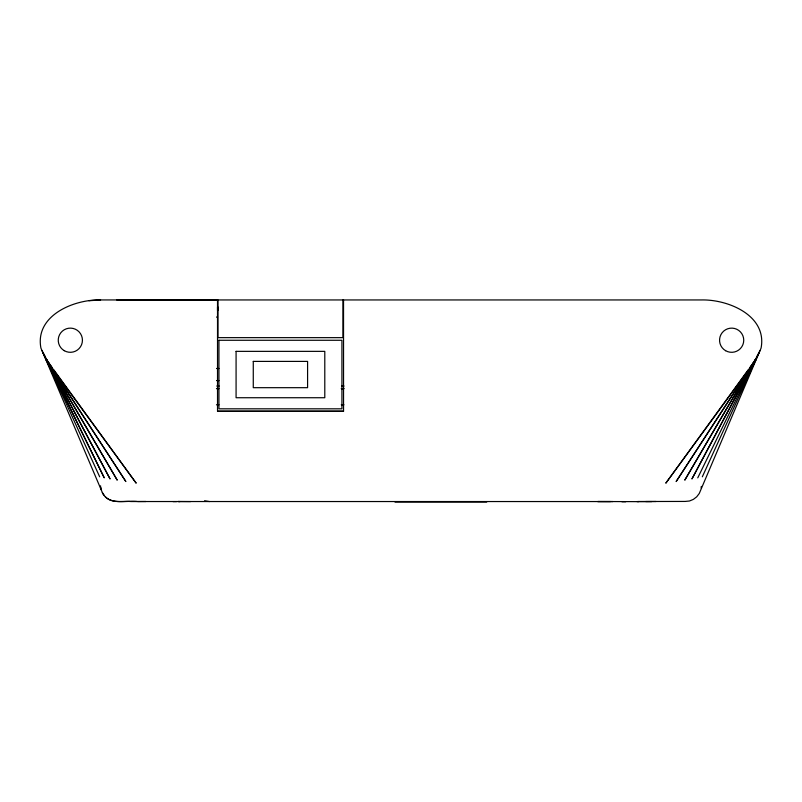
<?xml version="1.0" encoding="UTF-8"?>
<svg xmlns="http://www.w3.org/2000/svg" width="802" height="802" viewBox="0 0 802 802"><rect width="100%" height="100%" fill="white"/><g stroke="black" fill="none" stroke-linecap="round" stroke-linejoin="round"><path stroke-width="1.2" d="M100.581 488.318L100.581 485.822M217.522 299.958L217.522 411.336L343.537 411.336L343.537 299.938M217.933 299.948L217.933 337.642L342.935 337.652L342.935 299.968M130.475 501.531L610.533 501.551M701.409 486.403L701.399 488.348L701.379 486.634M702.321 476.809L759.915 350.685M697.76 477.852L759.183 352.289M755.564 359.326L691.936 478.954L757.78 355.386L756.527 357.542M756.727 357.131L758.481 353.842M754.632 360.77L684.768 480.157L757.068 356.97L676.146 481.541L756.306 358.644L749.69 367.757M748.216 369.782L665.81 483.175L756.226 359.406M88.942 300.73L100.591 299.938L216.52 299.958M100.591 299.938C73.774 299.276 34.687 315.587 40.922 348.088L102.746 493.491L104.08 495.225M638.502 501.641L597.961 501.511M137.723 501.541L145.914 501.501M645.76 501.531L656.086 501.501M173.001 501.591L176.59 501.591M597.58 501.571L612.888 501.551M637.78 501.521L685.149 501.43L689.459 501.009L693.349 499.395L696.687 496.839L699.254 493.501L761.078 348.098C767.313 315.587 728.226 299.286 701.419 299.948L116.711 299.948M216.52 317.081L217.522 317.081M216.52 368.499L218.936 368.499M216.52 380.589L218.936 380.589M216.771 386.033L219.197 386.033M341.542 386.033L344.018 386.033M216.47 388.659L218.966 388.659M341.441 388.659L343.938 388.659M341.281 388.729L343.787 388.729M216.47 404.789L218.966 404.789M341.281 404.789L343.938 404.789M217.522 411.135L343.537 411.135M621.921 501.741L625.72 501.741M636.968 501.581L651.695 501.581M394.995 502.062L486.724 502.062M137.262 501.481C125.894 500.207 108.731 505.922 102.345 492.528M130.094 501.471C121.784 500.899 111.869 503.496 105.313 496.829M190.575 501.581L178.275 501.511L179.939 501.601M204.56 500.769L209.462 501.561M45.774 359.396L136.19 483.175L53.784 369.772M52.31 367.747L45.694 358.634L125.854 481.531L44.932 356.97L117.232 480.157L47.368 360.76M45.473 357.532L44.22 355.386L110.064 478.944L46.436 359.326M45.273 357.131L43.519 353.832L104.24 477.852L42.817 352.289M42.085 350.685L99.679 476.809M100.862 487.516L101.132 489.601M217.933 307.026L217.933 310.434M217.522 307.026L217.522 310.434M218.936 340.269L218.936 408.82L341.923 408.82L341.923 340.269L218.936 340.269M236.079 351.356L236.079 397.732L324.79 397.732L324.79 351.356L236.079 351.356M253.272 361.401L253.272 387.687L307.587 387.687L307.587 361.401L253.272 361.401M64.29 350.695A12.1 12.1 0 0 0 82.436 340.218A12.1 12.1 0 0 0 64.29 329.742A12.1 12.1 0 0 0 64.29 350.695M725.599 350.695A12.1 12.1 0 0 0 743.745 340.218A12.1 12.1 0 0 0 725.599 329.742A12.1 12.1 0 0 0 725.599 350.695"/></g></svg>
